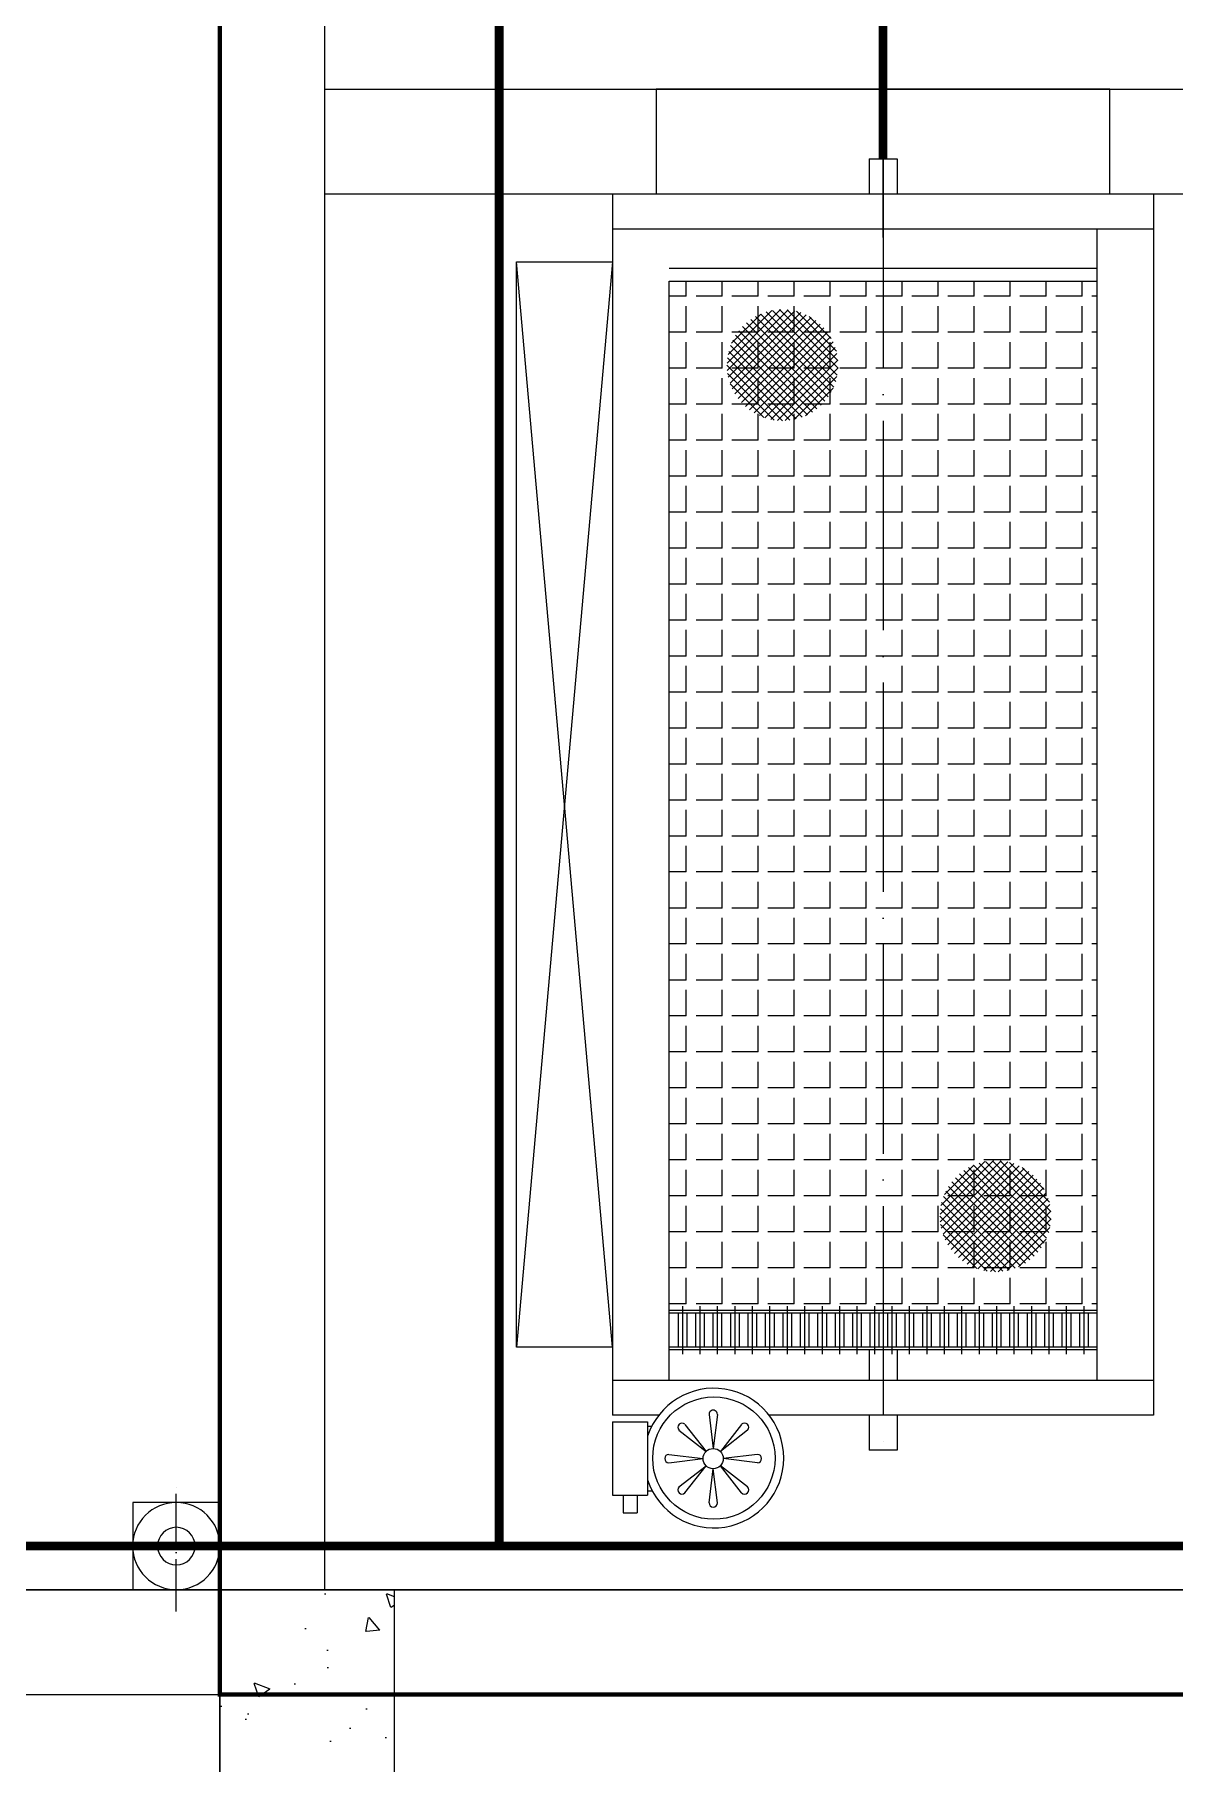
# Model space of a CAD drawing. Header units: inches. Extents: x -26985 to 86262, y -10753 to 149570.
# Drawn here: x -8481 to -7175, y 113908 to 115889 of the extents above; entities that cross this region are included whole.
import ezdxf

# ---------------------------------------------------------------- set-up
doc = ezdxf.new("R2010")
doc.units = ezdxf.units.IN
doc.header["$MEASUREMENT"] = 0
doc.linetypes.add('ACAD_ISO02W100', pattern=[15, 12, -3])
doc.linetypes.add('ACAD_ISO04W100', pattern=[30, 24, -3, 0, -3])
for name, color, linetype in [('JY', 7, 'Continuous'), ('JYKC', 4, 'Continuous'), ('JYKC-YM', 4, 'Continuous')]:
    doc.layers.add(name, color=color, linetype=linetype)

# ---------------------------------------------------------------- blocks, each defined once
blk = doc.blocks.new('JYS-2-200P')
at = {"layer": 'JYKC', "linetype": 'Continuous', "lineweight": 20}
h = blk.add_hatch(dxfattribs=at)
h.set_pattern_fill('ANSI37', color=136, scale=50, style=0)
h.set_pattern_definition([(45, (-2287.8734, -7297.593), (-4.4194174, 4.4194174), []), (135, (-2287.8734, -7297.593), (-4.4194174, -4.4194174), [])])
edge = h.paths.add_edge_path()
edge.add_arc((-236.3, 115.2), 63.7, 0, 360)
h = blk.add_hatch(dxfattribs=at)
h.set_pattern_fill('ANSI37', color=136, scale=50, style=0)
h.set_pattern_definition([(45, (-3263.4087, -7541.695), (-4.4194174, 4.4194174), []), (135, (-3263.4087, -7541.695), (-4.4194174, -4.4194174), [])])
edge = h.paths.add_edge_path()
edge.add_arc((-1211.8, -128.9), 63.7, 0, 360)
at = {"layer": 'JYKC', "color": 132, "linetype": 'Continuous', "lineweight": 20}
for p, q in [((-1362, 420), (-118, 420)), ((-1362, 310), (-1362, 420)), ((-118, 420), (-118, 310)), ((-40, 310), (-1440, 310)), ((-1440, 257.2), (-1440, 310)), ((-40, 310), (-40, -310)), ((-1440, -310), (-1440, 130.6)), ((-1480, -16), (-1480, 16)), ((-1440, 16), (-1480, 16)), ((0, 16), (-40, 16)), ((0, 16), (0, -16)), ((-1440, -16), (-1480, -16)), ((0, -16), (-40, -16)), ((-40, -310), (-1440, -310))]:
    blk.add_line(p, q, dxfattribs=at)
at = {"layer": 'JYKC', "color": 136, "linetype": 'Continuous', "lineweight": 20}
for p, q in [((-118, 310), (-1362, 420)), ((-1362, 310), (-118, 420)), ((-1551.7, 298), (-1551.7, 282)), ((-1531.7, 298), (-1551.7, 298)), ((-1531.7, 310), (-1531.7, 270)), ((-1447.7, 310), (-1531.7, 310)), ((-1447.7, 310), (-1447.7, 270)), ((-1400, -310), (-1400, 310)), ((-80, 310), (-80, -310)), ((-1531.7, 282), (-1551.7, 282)), ((-1447.7, 270), (-1531.7, 270)), ((-1526.7, 270), (-1526.7, 264.6)), ((-1452.7, 270), (-1452.7, 265.3)), ((-1494.5, 245.4), (-1489.7, 206.3)), ((-1484.9, 245.4), (-1489.7, 206.3)), ((-1400, 245), (-140, 245)), ((-1365, -245), (-1365, 245)), ((-1362, -245), (-1362, 245)), ((-1323, -245), (-1323, 245)), ((-1320, -245), (-1320, 245)), ((-1312.3, 225.7), (-1312.3, 245)), ((-1271.1, 225.7), (-1271.1, 245)), ((-1229.8, 225.7), (-1229.8, 245)), ((-1188.6, 225.7), (-1188.6, 245)), ((-1147.3, 225.7), (-1147.3, 245)), ((-1106.1, 225.7), (-1106.1, 245)), ((-1064.8, 225.7), (-1064.8, 245)), ((-1023.6, 225.7), (-1023.6, 245)), ((-982.3, 225.7), (-982.3, 245)), ((-941.1, 225.7), (-941.1, 245)), ((-899.8, 225.7), (-899.8, 245)), ((-858.6, 225.7), (-858.6, 245)), ((-817.3, 225.7), (-817.3, 245)), ((-776.1, 225.7), (-776.1, 245)), ((-734.8, 225.7), (-734.8, 245)), ((-693.6, 225.7), (-693.6, 245)), ((-652.3, 225.7), (-652.3, 245)), ((-611.1, 225.7), (-611.1, 245)), ((-569.8, 225.7), (-569.8, 245)), ((-528.6, 225.7), (-528.6, 245)), ((-487.3, 225.7), (-487.3, 245)), ((-446.1, 225.7), (-446.1, 245)), ((-404.8, 225.7), (-404.8, 245)), ((-363.6, 225.7), (-363.6, 245)), ((-322.3, 225.7), (-322.3, 245)), ((-281.1, 225.7), (-281.1, 245)), ((-239.8, 225.7), (-239.8, 245)), ((-198.6, 225.7), (-198.6, 245)), ((-157.3, 225.7), (-157.3, 245)), ((-140, 245), (-140, -245)), ((-125, 245), (-125, -245)), ((-1528.9, 227.1), (-1497.9, 202.9)), ((-1522.2, 233.9), (-1497.9, 202.9)), ((-1457.2, 233.9), (-1481.5, 202.9)), ((-1450.5, 227.1), (-1481.5, 202.9)), ((-1315, 230), (-1370, 230)), ((-1323, 235), (-1362, 235)), ((-1323, 225), (-1362, 225)), ((-1312.3, 225.7), (-1282.3, 225.7)), ((-1271.1, 225.7), (-1241.1, 225.7)), ((-1229.8, 225.7), (-1199.8, 225.7)), ((-1188.6, 225.7), (-1158.6, 225.7)), ((-1147.3, 225.7), (-1117.3, 225.7)), ((-1106.1, 225.7), (-1076.1, 225.7)), ((-1064.8, 225.7), (-1034.8, 225.7)), ((-1023.6, 225.7), (-993.6, 225.7)), ((-982.3, 225.7), (-952.3, 225.7)), ((-941.1, 225.7), (-911.1, 225.7)), ((-899.8, 225.7), (-869.8, 225.7)), ((-858.6, 225.7), (-828.6, 225.7)), ((-817.3, 225.7), (-787.3, 225.7)), ((-776.1, 225.7), (-746.1, 225.7)), ((-734.8, 225.7), (-704.8, 225.7)), ((-693.6, 225.7), (-663.6, 225.7)), ((-652.3, 225.7), (-622.3, 225.7)), ((-611.1, 225.7), (-581.1, 225.7)), ((-569.8, 225.7), (-539.8, 225.7)), ((-528.6, 225.7), (-498.6, 225.7)), ((-487.3, 225.7), (-457.3, 225.7)), ((-446.1, 225.7), (-416.1, 225.7)), ((-404.8, 225.7), (-374.8, 225.7)), ((-363.6, 225.7), (-333.6, 225.7)), ((-322.3, 225.7), (-292.3, 225.7)), ((-281.1, 225.7), (-251.1, 225.7)), ((-239.8, 225.7), (-209.8, 225.7)), ((-198.6, 225.7), (-168.6, 225.7)), ((-157.3, 225.7), (-140, 225.7)), ((-1540.4, 199.5), (-1501.3, 194.7)), ((-1439, 199.5), (-1478.1, 194.7)), ((-1315, 210), (-1370, 210)), ((-1323, 215), (-1362, 215)), ((-1323, 205), (-1362, 205)), ((-1312.3, 184.4), (-1312.3, 214.4)), ((-1271.1, 184.4), (-1271.1, 214.4)), ((-1229.8, 184.4), (-1229.8, 214.4)), ((-1188.6, 184.4), (-1188.6, 214.4)), ((-1147.3, 184.4), (-1147.3, 214.4)), ((-1106.1, 184.4), (-1106.1, 214.4)), ((-1064.8, 184.4), (-1064.8, 214.4)), ((-1023.6, 184.4), (-1023.6, 214.4)), ((-982.3, 184.4), (-982.3, 214.4)), ((-941.1, 184.4), (-941.1, 214.4)), ((-899.8, 184.4), (-899.8, 214.4)), ((-858.6, 184.4), (-858.6, 214.4)), ((-817.3, 184.4), (-817.3, 214.4)), ((-776.1, 184.4), (-776.1, 214.4)), ((-734.8, 184.4), (-734.8, 214.4)), ((-693.6, 184.4), (-693.6, 214.4)), ((-652.3, 184.4), (-652.3, 214.4)), ((-611.1, 184.4), (-611.1, 214.4)), ((-569.8, 184.4), (-569.8, 214.4)), ((-528.6, 184.4), (-528.6, 214.4)), ((-487.3, 184.4), (-487.3, 214.4)), ((-446.1, 184.4), (-446.1, 214.4)), ((-404.8, 184.4), (-404.8, 214.4)), ((-363.6, 184.4), (-363.6, 214.4)), ((-322.3, 184.4), (-322.3, 214.4)), ((-281.1, 184.4), (-281.1, 214.4)), ((-239.8, 184.4), (-239.8, 214.4)), ((-198.6, 184.4), (-198.6, 214.4)), ((-157.3, 184.4), (-157.3, 214.4)), ((-1540.4, 189.9), (-1501.3, 194.7)), ((-1528.9, 162.2), (-1497.9, 186.5)), ((-1522.2, 155.4), (-1497.9, 186.5)), ((-1494.5, 144), (-1489.7, 183.1)), ((-1484.9, 144), (-1489.7, 183.1)), ((-1457.2, 155.4), (-1481.5, 186.5)), ((-1450.5, 162.2), (-1481.5, 186.5)), ((-1439, 189.9), (-1478.1, 194.7)), ((-1315, 190), (-1370, 190)), ((-1323, 195), (-1362, 195)), ((-1323, 185), (-1362, 185)), ((-1312.3, 184.4), (-1282.3, 184.4)), ((-1271.1, 184.4), (-1241.1, 184.4)), ((-1229.8, 184.4), (-1199.8, 184.4)), ((-1188.6, 184.4), (-1158.6, 184.4)), ((-1147.3, 184.4), (-1117.3, 184.4)), ((-1106.1, 184.4), (-1076.1, 184.4)), ((-1064.8, 184.4), (-1034.8, 184.4)), ((-1023.6, 184.4), (-993.6, 184.4)), ((-982.3, 184.4), (-952.3, 184.4)), ((-941.1, 184.4), (-911.1, 184.4)), ((-899.8, 184.4), (-869.8, 184.4)), ((-858.6, 184.4), (-828.6, 184.4)), ((-817.3, 184.4), (-787.3, 184.4)), ((-776.1, 184.4), (-746.1, 184.4)), ((-734.8, 184.4), (-704.8, 184.4)), ((-693.6, 184.4), (-663.6, 184.4)), ((-652.3, 184.4), (-622.3, 184.4)), ((-611.1, 184.4), (-581.1, 184.4)), ((-569.8, 184.4), (-539.8, 184.4)), ((-528.6, 184.4), (-498.6, 184.4)), ((-487.3, 184.4), (-457.3, 184.4)), ((-446.1, 184.4), (-416.1, 184.4)), ((-404.8, 184.4), (-374.8, 184.4)), ((-363.6, 184.4), (-333.6, 184.4)), ((-322.3, 184.4), (-292.3, 184.4)), ((-281.1, 184.4), (-251.1, 184.4)), ((-239.8, 184.4), (-209.8, 184.4)), ((-198.6, 184.4), (-168.6, 184.4)), ((-157.3, 184.4), (-140, 184.4)), ((-1315, 170), (-1370, 170)), ((-1323, 175), (-1362, 175)), ((-1323, 165), (-1362, 165)), ((-1312.3, 143.2), (-1312.3, 173.2)), ((-1271.1, 143.2), (-1271.1, 173.2)), ((-1229.8, 143.2), (-1229.8, 173.2)), ((-1188.6, 143.2), (-1188.6, 173.2)), ((-1147.3, 143.2), (-1147.3, 173.2)), ((-1106.1, 143.2), (-1106.1, 173.2)), ((-1064.8, 143.2), (-1064.8, 173.2)), ((-1023.6, 143.2), (-1023.6, 173.2)), ((-982.3, 143.2), (-982.3, 173.2)), ((-941.1, 143.2), (-941.1, 173.2)), ((-899.8, 143.2), (-899.8, 173.2)), ((-858.6, 143.2), (-858.6, 173.2)), ((-817.3, 143.2), (-817.3, 173.2)), ((-776.1, 143.2), (-776.1, 173.2)), ((-734.8, 143.2), (-734.8, 173.2)), ((-693.6, 143.2), (-693.6, 173.2)), ((-652.3, 143.2), (-652.3, 173.2)), ((-611.1, 143.2), (-611.1, 173.2)), ((-569.8, 143.2), (-569.8, 173.2)), ((-528.6, 143.2), (-528.6, 173.2)), ((-487.3, 143.2), (-487.3, 173.2)), ((-446.1, 143.2), (-446.1, 173.2)), ((-404.8, 143.2), (-404.8, 173.2)), ((-363.6, 143.2), (-363.6, 173.2)), ((-322.3, 143.2), (-322.3, 173.2)), ((-281.1, 143.2), (-281.1, 173.2)), ((-239.8, 143.2), (-239.8, 173.2)), ((-198.6, 143.2), (-198.6, 173.2)), ((-157.3, 143.2), (-157.3, 173.2)), ((-1315, 150), (-1370, 150)), ((-1323, 155), (-1362, 155)), ((-1323, 145), (-1362, 145)), ((-1312.3, 143.2), (-1282.3, 143.2)), ((-1271.1, 143.2), (-1241.1, 143.2)), ((-1229.8, 143.2), (-1199.8, 143.2)), ((-1188.6, 143.2), (-1158.6, 143.2)), ((-1147.3, 143.2), (-1117.3, 143.2)), ((-1106.1, 143.2), (-1076.1, 143.2)), ((-1064.8, 143.2), (-1034.8, 143.2)), ((-1023.6, 143.2), (-993.6, 143.2)), ((-982.3, 143.2), (-952.3, 143.2)), ((-941.1, 143.2), (-911.1, 143.2)), ((-899.8, 143.2), (-869.8, 143.2)), ((-858.6, 143.2), (-828.6, 143.2)), ((-817.3, 143.2), (-787.3, 143.2)), ((-776.1, 143.2), (-746.1, 143.2)), ((-734.8, 143.2), (-704.8, 143.2)), ((-693.6, 143.2), (-663.6, 143.2)), ((-652.3, 143.2), (-622.3, 143.2)), ((-611.1, 143.2), (-581.1, 143.2)), ((-569.8, 143.2), (-539.8, 143.2)), ((-528.6, 143.2), (-498.6, 143.2)), ((-487.3, 143.2), (-457.3, 143.2)), ((-446.1, 143.2), (-416.1, 143.2)), ((-404.8, 143.2), (-374.8, 143.2)), ((-363.6, 143.2), (-333.6, 143.2)), ((-322.3, 143.2), (-292.3, 143.2)), ((-281.1, 143.2), (-251.1, 143.2)), ((-239.8, 143.2), (-209.8, 143.2)), ((-198.6, 143.2), (-168.6, 143.2)), ((-157.3, 143.2), (-140, 143.2)), ((-1315, 130), (-1370, 130)), ((-1323, 135), (-1362, 135)), ((-1323, 125), (-1362, 125)), ((-1312.3, 101.9), (-1312.3, 131.9)), ((-1271.1, 101.9), (-1271.1, 131.9)), ((-1229.8, 101.9), (-1229.8, 131.9)), ((-1188.6, 101.9), (-1188.6, 131.9)), ((-1147.3, 101.9), (-1147.3, 131.9)), ((-1106.1, 101.9), (-1106.1, 131.9)), ((-1064.8, 101.9), (-1064.8, 131.9)), ((-1023.6, 101.9), (-1023.6, 131.9)), ((-982.3, 101.9), (-982.3, 131.9)), ((-941.1, 101.9), (-941.1, 131.9)), ((-899.8, 101.9), (-899.8, 131.9)), ((-858.6, 101.9), (-858.6, 131.9)), ((-817.3, 101.9), (-817.3, 131.9)), ((-776.1, 101.9), (-776.1, 131.9)), ((-734.8, 101.9), (-734.8, 131.9)), ((-693.6, 101.9), (-693.6, 131.9)), ((-652.3, 101.9), (-652.3, 131.9)), ((-611.1, 101.9), (-611.1, 131.9)), ((-569.8, 101.9), (-569.8, 131.9)), ((-528.6, 101.9), (-528.6, 131.9)), ((-487.3, 101.9), (-487.3, 131.9)), ((-446.1, 101.9), (-446.1, 131.9)), ((-404.8, 101.9), (-404.8, 131.9)), ((-363.6, 101.9), (-363.6, 131.9)), ((-322.3, 101.9), (-322.3, 131.9)), ((-281.1, 101.9), (-281.1, 131.9)), ((-239.8, 101.9), (-239.8, 131.9)), ((-198.6, 101.9), (-198.6, 131.9)), ((-157.3, 101.9), (-157.3, 131.9)), ((-1315, 110), (-1370, 110)), ((-1323, 115), (-1362, 115)), ((-1323, 105), (-1362, 105)), ((-1312.3, 101.9), (-1282.3, 101.9)), ((-1271.1, 101.9), (-1241.1, 101.9)), ((-1229.8, 101.9), (-1199.8, 101.9)), ((-1188.6, 101.9), (-1158.6, 101.9)), ((-1147.3, 101.9), (-1117.3, 101.9)), ((-1106.1, 101.9), (-1076.1, 101.9)), ((-1064.8, 101.9), (-1034.8, 101.9)), ((-1023.6, 101.9), (-993.6, 101.9)), ((-982.3, 101.9), (-952.3, 101.9)), ((-941.1, 101.9), (-911.1, 101.9)), ((-899.8, 101.9), (-869.8, 101.9)), ((-858.6, 101.9), (-828.6, 101.9)), ((-817.3, 101.9), (-787.3, 101.9)), ((-776.1, 101.9), (-746.1, 101.9)), ((-734.8, 101.9), (-704.8, 101.9)), ((-693.6, 101.9), (-663.6, 101.9)), ((-652.3, 101.9), (-622.3, 101.9)), ((-611.1, 101.9), (-581.1, 101.9)), ((-569.8, 101.9), (-539.8, 101.9)), ((-528.6, 101.9), (-498.6, 101.9)), ((-487.3, 101.9), (-457.3, 101.9)), ((-446.1, 101.9), (-416.1, 101.9)), ((-404.8, 101.9), (-374.8, 101.9)), ((-363.6, 101.9), (-333.6, 101.9)), ((-322.3, 101.9), (-292.3, 101.9)), ((-281.1, 101.9), (-251.1, 101.9)), ((-239.8, 101.9), (-209.8, 101.9)), ((-198.6, 101.9), (-168.6, 101.9)), ((-157.3, 101.9), (-140, 101.9)), ((-1315, 90), (-1370, 90)), ((-1323, 95), (-1362, 95)), ((-1323, 85), (-1362, 85)), ((-1312.3, 60.7), (-1312.3, 90.7)), ((-1271.1, 60.7), (-1271.1, 90.7)), ((-1229.8, 60.7), (-1229.8, 90.7)), ((-1188.6, 60.7), (-1188.6, 90.7)), ((-1147.3, 60.7), (-1147.3, 90.7)), ((-1106.1, 60.7), (-1106.1, 90.7)), ((-1064.8, 60.7), (-1064.8, 90.7)), ((-1023.6, 60.7), (-1023.6, 90.7)), ((-982.3, 60.7), (-982.3, 90.7)), ((-941.1, 60.7), (-941.1, 90.7)), ((-899.8, 60.7), (-899.8, 90.7)), ((-858.6, 60.7), (-858.6, 90.7)), ((-817.3, 60.7), (-817.3, 90.7)), ((-776.1, 60.7), (-776.1, 90.7)), ((-734.8, 60.7), (-734.8, 90.7)), ((-693.6, 60.7), (-693.6, 90.7)), ((-652.3, 60.7), (-652.3, 90.7)), ((-611.1, 60.7), (-611.1, 90.7)), ((-569.8, 60.7), (-569.8, 90.7)), ((-528.6, 60.7), (-528.6, 90.7)), ((-487.3, 60.7), (-487.3, 90.7)), ((-446.1, 60.7), (-446.1, 90.7)), ((-404.8, 60.7), (-404.8, 90.7)), ((-363.6, 60.7), (-363.6, 90.7)), ((-322.3, 60.7), (-322.3, 90.7)), ((-281.1, 60.7), (-281.1, 90.7)), ((-239.8, 60.7), (-239.8, 90.7)), ((-198.6, 60.7), (-198.6, 90.7)), ((-157.3, 60.7), (-157.3, 90.7)), ((-1315, 70), (-1370, 70)), ((-1323, 75), (-1362, 75)), ((-1323, 65), (-1362, 65)), ((-1312.3, 60.7), (-1282.3, 60.7)), ((-1271.1, 60.7), (-1241.1, 60.7)), ((-1229.8, 60.7), (-1199.8, 60.7)), ((-1188.6, 60.7), (-1158.6, 60.7)), ((-1147.3, 60.7), (-1117.3, 60.7)), ((-1106.1, 60.7), (-1076.1, 60.7)), ((-1064.8, 60.7), (-1034.8, 60.7)), ((-1023.6, 60.7), (-993.6, 60.7)), ((-982.3, 60.7), (-952.3, 60.7)), ((-941.1, 60.7), (-911.1, 60.7)), ((-899.8, 60.7), (-869.8, 60.7)), ((-858.6, 60.7), (-828.6, 60.7)), ((-817.3, 60.7), (-787.3, 60.7)), ((-776.1, 60.7), (-746.1, 60.7)), ((-734.8, 60.7), (-704.8, 60.7)), ((-693.6, 60.7), (-663.6, 60.7)), ((-652.3, 60.7), (-622.3, 60.7)), ((-611.1, 60.7), (-581.1, 60.7)), ((-569.8, 60.7), (-539.8, 60.7)), ((-528.6, 60.7), (-498.6, 60.7)), ((-487.3, 60.7), (-457.3, 60.7)), ((-446.1, 60.7), (-416.1, 60.7)), ((-404.8, 60.7), (-374.8, 60.7)), ((-363.6, 60.7), (-333.6, 60.7)), ((-322.3, 60.7), (-292.3, 60.7)), ((-281.1, 60.7), (-251.1, 60.7)), ((-239.8, 60.7), (-209.8, 60.7)), ((-198.6, 60.7), (-168.6, 60.7)), ((-157.3, 60.7), (-140, 60.7)), ((-1315, 50), (-1370, 50)), ((-1323, 55), (-1362, 55)), ((-1323, 45), (-1362, 45)), ((-1312.3, 19.4), (-1312.3, 49.4)), ((-1271.1, 19.4), (-1271.1, 49.4)), ((-1229.8, 19.4), (-1229.8, 49.4)), ((-1188.6, 19.4), (-1188.6, 49.4)), ((-1147.3, 19.4), (-1147.3, 49.4)), ((-1106.1, 19.4), (-1106.1, 49.4)), ((-1064.8, 19.4), (-1064.8, 49.4)), ((-1023.6, 19.4), (-1023.6, 49.4)), ((-982.3, 19.4), (-982.3, 49.4)), ((-941.1, 19.4), (-941.1, 49.4)), ((-899.8, 19.4), (-899.8, 49.4)), ((-858.6, 19.4), (-858.6, 49.4)), ((-817.3, 19.4), (-817.3, 49.4)), ((-776.1, 19.4), (-776.1, 49.4)), ((-734.8, 19.4), (-734.8, 49.4)), ((-693.6, 19.4), (-693.6, 49.4)), ((-652.3, 19.4), (-652.3, 49.4)), ((-611.1, 19.4), (-611.1, 49.4)), ((-569.8, 19.4), (-569.8, 49.4)), ((-528.6, 19.4), (-528.6, 49.4)), ((-487.3, 19.4), (-487.3, 49.4)), ((-446.1, 19.4), (-446.1, 49.4)), ((-404.8, 19.4), (-404.8, 49.4)), ((-363.6, 19.4), (-363.6, 49.4)), ((-322.3, 19.4), (-322.3, 49.4)), ((-281.1, 19.4), (-281.1, 49.4)), ((-239.8, 19.4), (-239.8, 49.4)), ((-198.6, 19.4), (-198.6, 49.4)), ((-157.3, 19.4), (-157.3, 49.4)), ((-1315, 30), (-1370, 30)), ((-1323, 35), (-1362, 35)), ((-1323, 25), (-1362, 25)), ((-1365, 16), (-1400, 16)), ((-1315, 10), (-1370, 10)), ((-1323, 15), (-1362, 15)), ((-1323, 5), (-1362, 5)), ((-1312.3, 19.4), (-1282.3, 19.4)), ((-1312.3, 0), (-1312.3, 8.2)), ((-1312.3, -21.8), (-1312.3, 0)), ((-1271.1, 19.4), (-1241.1, 19.4)), ((-1271.1, 0), (-1271.1, 8.2)), ((-1271.1, -21.8), (-1271.1, 0)), ((-1229.8, 19.4), (-1199.8, 19.4)), ((-1229.8, 0), (-1229.8, 8.2)), ((-1229.8, -21.8), (-1229.8, 0)), ((-1188.6, 19.4), (-1158.6, 19.4)), ((-1188.6, 0), (-1188.6, 8.2)), ((-1188.6, -21.8), (-1188.6, 0)), ((-1147.3, 19.4), (-1117.3, 19.4)), ((-1147.3, 0), (-1147.3, 8.2)), ((-1147.3, -21.8), (-1147.3, 0)), ((-1106.1, 19.4), (-1076.1, 19.4)), ((-1106.1, 0), (-1106.1, 8.2)), ((-1106.1, -21.8), (-1106.1, 0)), ((-1064.8, 19.4), (-1034.8, 19.4)), ((-1064.8, 0), (-1064.8, 8.2)), ((-1064.8, -21.8), (-1064.8, 0)), ((-1023.6, 19.4), (-993.6, 19.4)), ((-1023.6, 0), (-1023.6, 8.2)), ((-1023.6, -21.8), (-1023.6, 0)), ((-982.3, 19.4), (-952.3, 19.4)), ((-982.3, 0), (-982.3, 8.2)), ((-982.3, -21.8), (-982.3, 0)), ((-941.1, 19.4), (-911.1, 19.4)), ((-941.1, 0), (-941.1, 8.2)), ((-941.1, -21.8), (-941.1, 0)), ((-899.8, 19.4), (-869.8, 19.4)), ((-899.8, 0), (-899.8, 8.2)), ((-899.8, -21.8), (-899.8, 0)), ((-858.6, 19.4), (-828.6, 19.4)), ((-858.6, 0), (-858.6, 8.2)), ((-858.6, -21.8), (-858.6, 0)), ((-817.3, 19.4), (-787.3, 19.4)), ((-817.3, 0), (-817.3, 8.2)), ((-817.3, -21.8), (-817.3, 0)), ((-776.1, 19.4), (-746.1, 19.4)), ((-776.1, 0), (-776.1, 8.2)), ((-776.1, -21.8), (-776.1, 0)), ((-734.8, 19.4), (-704.8, 19.4)), ((-734.8, 0), (-734.8, 8.2)), ((-734.8, -21.8), (-734.8, 0)), ((-693.6, 19.4), (-663.6, 19.4)), ((-693.6, 0), (-693.6, 8.2)), ((-693.6, -21.8), (-693.6, 0)), ((-652.3, 19.4), (-622.3, 19.4)), ((-652.3, 0), (-652.3, 8.2)), ((-652.3, -21.8), (-652.3, 0)), ((-611.1, 19.4), (-581.1, 19.4)), ((-611.1, 0), (-611.1, 8.2)), ((-611.1, -21.8), (-611.1, 0)), ((-569.8, 19.4), (-539.8, 19.4)), ((-569.8, 0), (-569.8, 8.2)), ((-569.8, -21.8), (-569.8, 0)), ((-528.6, 19.4), (-498.6, 19.4)), ((-528.6, 0), (-528.6, 8.2)), ((-528.6, -21.8), (-528.6, 0)), ((-487.3, 19.4), (-457.3, 19.4)), ((-487.3, 0), (-487.3, 8.2)), ((-487.3, -21.8), (-487.3, 0)), ((-446.1, 19.4), (-416.1, 19.4)), ((-446.1, 0), (-446.1, 8.2)), ((-446.1, -21.8), (-446.1, 0)), ((-404.8, 19.4), (-374.8, 19.4)), ((-404.8, 0), (-404.8, 8.2)), ((-404.8, -21.8), (-404.8, 0)), ((-363.6, 19.4), (-333.6, 19.4)), ((-363.6, 0), (-363.6, 8.2)), ((-363.6, -21.8), (-363.6, 0)), ((-322.3, 19.4), (-292.3, 19.4)), ((-322.3, 0), (-322.3, 8.2)), ((-322.3, -21.8), (-322.3, 0)), ((-281.1, 19.4), (-251.1, 19.4)), ((-281.1, 0), (-281.1, 8.2)), ((-281.1, -21.8), (-281.1, 0)), ((-239.8, 19.4), (-209.8, 19.4)), ((-239.8, 0), (-239.8, 8.2)), ((-239.8, -21.8), (-239.8, 0)), ((-198.6, 19.4), (-168.6, 19.4)), ((-198.6, 0), (-198.6, 8.2)), ((-198.6, -21.8), (-198.6, 0)), ((-157.3, 19.4), (-140, 19.4)), ((-157.3, 0), (-157.3, 8.2)), ((-157.3, -21.8), (-157.3, 0)), ((-1365, -16), (-1400, -16)), ((-1315, -10), (-1370, -10)), ((-1323, -5), (-1362, -5)), ((-1323, -15), (-1362, -15)), ((-1315, -30), (-1370, -30)), ((-1323, -25), (-1362, -25)), ((-1323, -35), (-1362, -35)), ((-1312.3, -21.8), (-1282.3, -21.8)), ((-1312.3, -63.1), (-1312.3, -33.1)), ((-1271.1, -21.8), (-1241.1, -21.8)), ((-1271.1, -63.1), (-1271.1, -33.1)), ((-1229.8, -21.8), (-1199.8, -21.8)), ((-1229.8, -63.1), (-1229.8, -33.1)), ((-1188.6, -21.8), (-1158.6, -21.8)), ((-1188.6, -63.1), (-1188.6, -33.1)), ((-1147.3, -21.8), (-1117.3, -21.8)), ((-1147.3, -63.1), (-1147.3, -33.1)), ((-1106.1, -21.8), (-1076.1, -21.8)), ((-1106.1, -63.1), (-1106.1, -33.1)), ((-1064.8, -21.8), (-1034.8, -21.8)), ((-1064.8, -63.1), (-1064.8, -33.1)), ((-1023.6, -21.8), (-993.6, -21.8)), ((-1023.6, -63.1), (-1023.6, -33.1)), ((-982.3, -21.8), (-952.3, -21.8)), ((-982.3, -63.1), (-982.3, -33.1)), ((-941.1, -21.8), (-911.1, -21.8)), ((-941.1, -63.1), (-941.1, -33.1)), ((-899.8, -21.8), (-869.8, -21.8)), ((-899.8, -63.1), (-899.8, -33.1)), ((-858.6, -21.8), (-828.6, -21.8)), ((-858.6, -63.1), (-858.6, -33.1)), ((-817.3, -21.8), (-787.3, -21.8)), ((-817.3, -63.1), (-817.3, -33.1)), ((-776.1, -21.8), (-746.1, -21.8)), ((-776.1, -63.1), (-776.1, -33.1)), ((-734.8, -21.8), (-704.8, -21.8)), ((-734.8, -63.1), (-734.8, -33.1)), ((-693.6, -21.8), (-663.6, -21.8)), ((-693.6, -63.1), (-693.6, -33.1)), ((-652.3, -21.8), (-622.3, -21.8)), ((-652.3, -63.1), (-652.3, -33.1)), ((-611.1, -21.8), (-581.1, -21.8)), ((-611.1, -63.1), (-611.1, -33.1)), ((-569.8, -21.8), (-539.8, -21.8)), ((-569.8, -63.1), (-569.8, -33.1)), ((-528.6, -21.8), (-498.6, -21.8)), ((-528.6, -63.1), (-528.6, -33.1)), ((-487.3, -21.8), (-457.3, -21.8)), ((-487.3, -63.1), (-487.3, -33.1)), ((-446.1, -21.8), (-416.1, -21.8)), ((-446.1, -63.1), (-446.1, -33.1)), ((-404.8, -21.8), (-374.8, -21.8)), ((-404.8, -63.1), (-404.8, -33.1)), ((-363.6, -21.8), (-333.6, -21.8)), ((-363.6, -63.1), (-363.6, -33.1)), ((-322.3, -21.8), (-292.3, -21.8)), ((-322.3, -63.1), (-322.3, -33.1)), ((-281.1, -21.8), (-251.1, -21.8)), ((-281.1, -63.1), (-281.1, -33.1)), ((-239.8, -21.8), (-209.8, -21.8)), ((-239.8, -63.1), (-239.8, -33.1)), ((-198.6, -21.8), (-168.6, -21.8)), ((-198.6, -63.1), (-198.6, -33.1)), ((-157.3, -21.8), (-140, -21.8)), ((-157.3, -63.1), (-157.3, -33.1)), ((-1315, -50), (-1370, -50)), ((-1323, -45), (-1362, -45)), ((-1323, -55), (-1362, -55)), ((-1315, -70), (-1370, -70)), ((-1323, -65), (-1362, -65)), ((-1323, -75), (-1362, -75)), ((-1312.3, -63.1), (-1282.3, -63.1)), ((-1312.3, -104.3), (-1312.3, -74.3)), ((-1271.1, -63.1), (-1241.1, -63.1)), ((-1271.1, -104.3), (-1271.1, -74.3)), ((-1229.8, -63.1), (-1199.8, -63.1)), ((-1229.8, -104.3), (-1229.8, -74.3)), ((-1188.6, -63.1), (-1158.6, -63.1)), ((-1188.6, -104.3), (-1188.6, -74.3)), ((-1147.3, -63.1), (-1117.3, -63.1)), ((-1147.3, -104.3), (-1147.3, -74.3)), ((-1106.1, -63.1), (-1076.1, -63.1)), ((-1106.1, -104.3), (-1106.1, -74.3)), ((-1064.8, -63.1), (-1034.8, -63.1)), ((-1064.8, -104.3), (-1064.8, -74.3)), ((-1023.6, -63.1), (-993.6, -63.1)), ((-1023.6, -104.3), (-1023.6, -74.3)), ((-982.3, -63.1), (-952.3, -63.1)), ((-982.3, -104.3), (-982.3, -74.3)), ((-941.1, -63.1), (-911.1, -63.1)), ((-941.1, -104.3), (-941.1, -74.3)), ((-899.8, -63.1), (-869.8, -63.1)), ((-899.8, -104.3), (-899.8, -74.3)), ((-858.6, -63.1), (-828.6, -63.1)), ((-858.6, -104.3), (-858.6, -74.3)), ((-817.3, -63.1), (-787.3, -63.1)), ((-817.3, -104.3), (-817.3, -74.3)), ((-776.1, -63.1), (-746.1, -63.1)), ((-776.1, -104.3), (-776.1, -74.3)), ((-734.8, -63.1), (-704.8, -63.1)), ((-734.8, -104.3), (-734.8, -74.3)), ((-693.6, -63.1), (-663.6, -63.1)), ((-693.6, -104.3), (-693.6, -74.3)), ((-652.3, -63.1), (-622.3, -63.1)), ((-652.3, -104.3), (-652.3, -74.3)), ((-611.1, -63.1), (-581.1, -63.1)), ((-611.1, -104.3), (-611.1, -74.3)), ((-569.8, -63.1), (-539.8, -63.1)), ((-569.8, -104.3), (-569.8, -74.3)), ((-528.6, -63.1), (-498.6, -63.1)), ((-528.6, -104.3), (-528.6, -74.3)), ((-487.3, -63.1), (-457.3, -63.1)), ((-487.3, -104.3), (-487.3, -74.3)), ((-446.1, -63.1), (-416.1, -63.1)), ((-446.1, -104.3), (-446.1, -74.3)), ((-404.8, -63.1), (-374.8, -63.1)), ((-404.8, -104.3), (-404.8, -74.3)), ((-363.6, -63.1), (-333.6, -63.1)), ((-363.6, -104.3), (-363.6, -74.3)), ((-322.3, -63.1), (-292.3, -63.1)), ((-322.3, -104.3), (-322.3, -74.3)), ((-281.1, -63.1), (-251.1, -63.1)), ((-281.1, -104.3), (-281.1, -74.3)), ((-239.8, -63.1), (-209.8, -63.1)), ((-239.8, -104.3), (-239.8, -74.3)), ((-198.6, -63.1), (-168.6, -63.1)), ((-198.6, -104.3), (-198.6, -74.3)), ((-157.3, -63.1), (-140, -63.1)), ((-157.3, -104.3), (-157.3, -74.3)), ((-1315, -90), (-1370, -90)), ((-1323, -85), (-1362, -85)), ((-1323, -95), (-1362, -95)), ((-1315, -110), (-1370, -110)), ((-1323, -105), (-1362, -105)), ((-1323, -115), (-1362, -115)), ((-1312.3, -104.3), (-1282.3, -104.3)), ((-1312.3, -145.6), (-1312.3, -115.6)), ((-1271.1, -104.3), (-1241.1, -104.3)), ((-1271.1, -145.6), (-1271.1, -115.6)), ((-1229.8, -104.3), (-1199.8, -104.3)), ((-1229.8, -145.6), (-1229.8, -115.6)), ((-1188.6, -104.3), (-1158.6, -104.3)), ((-1188.6, -145.6), (-1188.6, -115.6)), ((-1147.3, -104.3), (-1117.3, -104.3)), ((-1147.3, -145.6), (-1147.3, -115.6)), ((-1106.1, -104.3), (-1076.1, -104.3)), ((-1106.1, -145.6), (-1106.1, -115.6)), ((-1064.8, -104.3), (-1034.8, -104.3)), ((-1064.8, -145.6), (-1064.8, -115.6)), ((-1023.6, -104.3), (-993.6, -104.3)), ((-1023.6, -145.6), (-1023.6, -115.6)), ((-982.3, -104.3), (-952.3, -104.3)), ((-982.3, -145.6), (-982.3, -115.6)), ((-941.1, -104.3), (-911.1, -104.3)), ((-941.1, -145.6), (-941.1, -115.6)), ((-899.8, -104.3), (-869.8, -104.3)), ((-899.8, -145.6), (-899.8, -115.6)), ((-858.6, -104.3), (-828.6, -104.3)), ((-858.6, -145.6), (-858.6, -115.6)), ((-817.3, -104.3), (-787.3, -104.3)), ((-817.3, -145.6), (-817.3, -115.6)), ((-776.1, -104.3), (-746.1, -104.3)), ((-776.1, -145.6), (-776.1, -115.6)), ((-734.8, -104.3), (-704.8, -104.3)), ((-734.8, -145.6), (-734.8, -115.6)), ((-693.6, -104.3), (-663.6, -104.3)), ((-693.6, -145.6), (-693.6, -115.6)), ((-652.3, -104.3), (-622.3, -104.3)), ((-652.3, -145.6), (-652.3, -115.6)), ((-611.1, -104.3), (-581.1, -104.3)), ((-611.1, -145.6), (-611.1, -115.6)), ((-569.8, -104.3), (-539.8, -104.3)), ((-569.8, -145.6), (-569.8, -115.6)), ((-528.6, -104.3), (-498.6, -104.3)), ((-528.6, -145.6), (-528.6, -115.6)), ((-487.3, -104.3), (-457.3, -104.3)), ((-487.3, -145.6), (-487.3, -115.6)), ((-446.1, -104.3), (-416.1, -104.3)), ((-446.1, -145.6), (-446.1, -115.6)), ((-404.8, -104.3), (-374.8, -104.3)), ((-404.8, -145.6), (-404.8, -115.6)), ((-363.6, -104.3), (-333.6, -104.3)), ((-363.6, -145.6), (-363.6, -115.6)), ((-322.3, -104.3), (-292.3, -104.3)), ((-322.3, -145.6), (-322.3, -115.6)), ((-281.1, -104.3), (-251.1, -104.3)), ((-281.1, -145.6), (-281.1, -115.6)), ((-239.8, -104.3), (-209.8, -104.3)), ((-239.8, -145.6), (-239.8, -115.6)), ((-198.6, -104.3), (-168.6, -104.3)), ((-198.6, -145.6), (-198.6, -115.6)), ((-157.3, -104.3), (-140, -104.3)), ((-157.3, -145.6), (-157.3, -115.6)), ((-1315, -130), (-1370, -130)), ((-1323, -125), (-1362, -125)), ((-1323, -135), (-1362, -135)), ((-1315, -150), (-1370, -150)), ((-1323, -145), (-1362, -145)), ((-1323, -155), (-1362, -155)), ((-1312.3, -145.6), (-1282.3, -145.6)), ((-1312.3, -186.8), (-1312.3, -156.8)), ((-1271.1, -145.6), (-1241.1, -145.6)), ((-1271.1, -186.8), (-1271.1, -156.8)), ((-1229.8, -145.6), (-1199.8, -145.6)), ((-1229.8, -186.8), (-1229.8, -156.8)), ((-1188.6, -145.6), (-1158.6, -145.6)), ((-1188.6, -186.8), (-1188.6, -156.8)), ((-1147.3, -145.6), (-1117.3, -145.6)), ((-1147.3, -186.8), (-1147.3, -156.8)), ((-1106.1, -145.6), (-1076.1, -145.6)), ((-1106.1, -186.8), (-1106.1, -156.8)), ((-1064.8, -145.6), (-1034.8, -145.6)), ((-1064.8, -186.8), (-1064.8, -156.8)), ((-1023.6, -145.6), (-993.6, -145.6)), ((-1023.6, -186.8), (-1023.6, -156.8)), ((-982.3, -145.6), (-952.3, -145.6)), ((-982.3, -186.8), (-982.3, -156.8)), ((-941.1, -145.6), (-911.1, -145.6)), ((-941.1, -186.8), (-941.1, -156.8)), ((-899.8, -145.6), (-869.8, -145.6)), ((-899.8, -186.8), (-899.8, -156.8)), ((-858.6, -145.6), (-828.6, -145.6)), ((-858.6, -186.8), (-858.6, -156.8)), ((-817.3, -145.6), (-787.3, -145.6)), ((-817.3, -186.8), (-817.3, -156.8)), ((-776.1, -145.6), (-746.1, -145.6)), ((-776.1, -186.8), (-776.1, -156.8)), ((-734.8, -145.6), (-704.8, -145.6)), ((-734.8, -186.8), (-734.8, -156.8)), ((-693.6, -145.6), (-663.6, -145.6)), ((-693.6, -186.8), (-693.6, -156.8)), ((-652.3, -145.6), (-622.3, -145.6)), ((-652.3, -186.8), (-652.3, -156.8)), ((-611.1, -145.6), (-581.1, -145.6)), ((-611.1, -186.8), (-611.1, -156.8)), ((-569.8, -145.6), (-539.8, -145.6)), ((-569.8, -186.8), (-569.8, -156.8)), ((-528.6, -145.6), (-498.6, -145.6)), ((-528.6, -186.8), (-528.6, -156.8)), ((-487.3, -145.6), (-457.3, -145.6)), ((-487.3, -186.8), (-487.3, -156.8)), ((-446.1, -145.6), (-416.1, -145.6)), ((-446.1, -186.8), (-446.1, -156.8)), ((-404.8, -145.6), (-374.8, -145.6)), ((-404.8, -186.8), (-404.8, -156.8)), ((-363.6, -145.6), (-333.6, -145.6)), ((-363.6, -186.8), (-363.6, -156.8)), ((-322.3, -145.6), (-292.3, -145.6)), ((-322.3, -186.8), (-322.3, -156.8)), ((-281.1, -145.6), (-251.1, -145.6)), ((-281.1, -186.8), (-281.1, -156.8)), ((-239.8, -145.6), (-209.8, -145.6)), ((-239.8, -186.8), (-239.8, -156.8)), ((-198.6, -145.6), (-168.6, -145.6)), ((-198.6, -186.8), (-198.6, -156.8)), ((-157.3, -145.6), (-140, -145.6)), ((-157.3, -186.8), (-157.3, -156.8)), ((-1315, -170), (-1370, -170)), ((-1323, -165), (-1362, -165)), ((-1323, -175), (-1362, -175)), ((-1315, -190), (-1370, -190)), ((-1323, -185), (-1362, -185)), ((-1323, -195), (-1362, -195)), ((-1312.3, -186.8), (-1282.3, -186.8)), ((-1312.3, -228.1), (-1312.3, -198.1)), ((-1271.1, -186.8), (-1241.1, -186.8)), ((-1271.1, -228.1), (-1271.1, -198.1)), ((-1229.8, -186.8), (-1199.8, -186.8)), ((-1229.8, -228.1), (-1229.8, -198.1)), ((-1188.6, -186.8), (-1158.6, -186.8)), ((-1188.6, -228.1), (-1188.6, -198.1)), ((-1147.3, -186.8), (-1117.3, -186.8)), ((-1147.3, -228.1), (-1147.3, -198.1)), ((-1106.1, -186.8), (-1076.1, -186.8)), ((-1106.1, -228.1), (-1106.1, -198.1)), ((-1064.8, -186.8), (-1034.8, -186.8)), ((-1064.8, -228.1), (-1064.8, -198.1)), ((-1023.6, -186.8), (-993.6, -186.8)), ((-1023.6, -228.1), (-1023.6, -198.1)), ((-982.3, -186.8), (-952.3, -186.8)), ((-982.3, -228.1), (-982.3, -198.1)), ((-941.1, -186.8), (-911.1, -186.8)), ((-941.1, -228.1), (-941.1, -198.1)), ((-899.8, -186.8), (-869.8, -186.8)), ((-899.8, -228.1), (-899.8, -198.1)), ((-858.6, -186.8), (-828.6, -186.8)), ((-858.6, -228.1), (-858.6, -198.1)), ((-817.3, -186.8), (-787.3, -186.8)), ((-817.3, -228.1), (-817.3, -198.1)), ((-776.1, -186.8), (-746.1, -186.8)), ((-776.1, -228.1), (-776.1, -198.1)), ((-734.8, -186.8), (-704.8, -186.8)), ((-734.8, -228.1), (-734.8, -198.1)), ((-693.6, -186.8), (-663.6, -186.8)), ((-693.6, -228.1), (-693.6, -198.1)), ((-652.3, -186.8), (-622.3, -186.8)), ((-652.3, -228.1), (-652.3, -198.1)), ((-611.1, -186.8), (-581.1, -186.8)), ((-611.1, -228.1), (-611.1, -198.1)), ((-569.8, -186.8), (-539.8, -186.8)), ((-569.8, -228.1), (-569.8, -198.1)), ((-528.6, -186.8), (-498.6, -186.8)), ((-528.6, -228.1), (-528.6, -198.1)), ((-487.3, -186.8), (-457.3, -186.8)), ((-487.3, -228.1), (-487.3, -198.1)), ((-446.1, -186.8), (-416.1, -186.8)), ((-446.1, -228.1), (-446.1, -198.1)), ((-404.8, -186.8), (-374.8, -186.8)), ((-404.8, -228.1), (-404.8, -198.1)), ((-363.6, -186.8), (-333.6, -186.8)), ((-363.6, -228.1), (-363.6, -198.1)), ((-322.3, -186.8), (-292.3, -186.8)), ((-322.3, -228.1), (-322.3, -198.1)), ((-281.1, -186.8), (-251.1, -186.8)), ((-281.1, -228.1), (-281.1, -198.1)), ((-239.8, -186.8), (-209.8, -186.8)), ((-239.8, -228.1), (-239.8, -198.1)), ((-198.6, -186.8), (-168.6, -186.8)), ((-198.6, -228.1), (-198.6, -198.1)), ((-157.3, -186.8), (-140, -186.8)), ((-157.3, -228.1), (-157.3, -198.1)), ((-1315, -210), (-1370, -210)), ((-1323, -205), (-1362, -205)), ((-1323, -215), (-1362, -215)), ((-1315, -230), (-1370, -230)), ((-1323, -225), (-1362, -225)), ((-1323, -235), (-1362, -235)), ((-1312.3, -228.1), (-1282.3, -228.1)), ((-1271.1, -228.1), (-1241.1, -228.1)), ((-1229.8, -228.1), (-1199.8, -228.1)), ((-1188.6, -228.1), (-1158.6, -228.1)), ((-1147.3, -228.1), (-1117.3, -228.1)), ((-1106.1, -228.1), (-1076.1, -228.1)), ((-1064.8, -228.1), (-1034.8, -228.1)), ((-1023.6, -228.1), (-993.6, -228.1)), ((-982.3, -228.1), (-952.3, -228.1)), ((-941.1, -228.1), (-911.1, -228.1)), ((-899.8, -228.1), (-869.8, -228.1)), ((-858.6, -228.1), (-828.6, -228.1)), ((-817.3, -228.1), (-787.3, -228.1)), ((-776.1, -228.1), (-746.1, -228.1)), ((-734.8, -228.1), (-704.8, -228.1)), ((-693.6, -228.1), (-663.6, -228.1)), ((-652.3, -228.1), (-622.3, -228.1)), ((-611.1, -228.1), (-581.1, -228.1)), ((-569.8, -228.1), (-539.8, -228.1)), ((-528.6, -228.1), (-498.6, -228.1)), ((-487.3, -228.1), (-457.3, -228.1)), ((-446.1, -228.1), (-416.1, -228.1)), ((-404.8, -228.1), (-374.8, -228.1)), ((-363.6, -228.1), (-333.6, -228.1)), ((-322.3, -228.1), (-292.3, -228.1)), ((-281.1, -228.1), (-251.1, -228.1)), ((-239.8, -228.1), (-209.8, -228.1)), ((-198.6, -228.1), (-168.6, -228.1)), ((-157.3, -228.1), (-140, -228.1)), ((-80, -245), (-1400, -245)), ((-1312.3, -245), (-1312.3, -239.3)), ((-1271.1, -245), (-1271.1, -239.3)), ((-1229.8, -245), (-1229.8, -239.3)), ((-1188.6, -245), (-1188.6, -239.3)), ((-1147.3, -245), (-1147.3, -239.3)), ((-1106.1, -245), (-1106.1, -239.3)), ((-1064.8, -245), (-1064.8, -239.3)), ((-1023.6, -245), (-1023.6, -239.3)), ((-982.3, -245), (-982.3, -239.3)), ((-941.1, -245), (-941.1, -239.3)), ((-899.8, -245), (-899.8, -239.3)), ((-858.6, -245), (-858.6, -239.3)), ((-817.3, -245), (-817.3, -239.3)), ((-776.1, -245), (-776.1, -239.3)), ((-734.8, -245), (-734.8, -239.3)), ((-693.6, -245), (-693.6, -239.3)), ((-652.3, -245), (-652.3, -239.3)), ((-611.1, -245), (-611.1, -239.3)), ((-569.8, -245), (-569.8, -239.3)), ((-528.6, -245), (-528.6, -239.3)), ((-487.3, -245), (-487.3, -239.3)), ((-446.1, -245), (-446.1, -239.3)), ((-404.8, -245), (-404.8, -239.3)), ((-363.6, -245), (-363.6, -239.3)), ((-322.3, -245), (-322.3, -239.3)), ((-281.1, -245), (-281.1, -239.3)), ((-239.8, -245), (-239.8, -239.3)), ((-198.6, -245), (-198.6, -239.3)), ((-157.3, -245), (-157.3, -239.3))]:
    blk.add_line(p, q, dxfattribs=at)
at = {"layer": 'JYKC', "color": 50, "linetype": 'ACAD_ISO04W100', "ltscale": 10}
blk.add_line((0, 0), (-1480, 0), dxfattribs=at)
at = {"layer": 'JYKC', "color": 136, "linetype": 'Continuous', "lineweight": 20}
for centre, radius in [((-1489.1, 193.9), 70.1), ((-1489.7, 194.7), 11.6)]:
    blk.add_circle(centre, radius, dxfattribs=at)
for centre, radius, start, end in [((-1489.1, 193.9), 80.1, 108.1902, 71.8098), ((-1489.7, 245.4), 4.8, 0, 180), ((-1525.5, 230.5), 4.8, 45, 225), ((-1453.8, 230.5), 4.8, 315, 135), ((-1540.4, 194.7), 4.8, 90, 270), ((-1439, 194.7), 4.8, 270, 90), ((-1525.5, 158.8), 4.8, 135, 315), ((-1453.8, 158.8), 4.8, 225, 45), ((-1489.7, 144), 4.8, 180, 0)]:
    blk.add_arc(centre, radius, start, end, dxfattribs=at)
blk = doc.blocks.new('地漏')
at = {"layer": 'JY', "color": 50, "linetype": 'ACAD_ISO04W100', "lineweight": -3, "ltscale": 5}
for p, q in [((0, 150), (0, -150)), ((-150, 0), (150, 0))]:
    blk.add_line(p, q, dxfattribs=at)
at = {"layer": 'JY', "color": 10, "linetype": 'Continuous', "lineweight": -3}
blk.add_lwpolyline([(-100, 100), (100, 100), (100, -100), (-100, -100)], close=True, dxfattribs=at)
for radius in [100, 43.1]:
    blk.add_circle((0, 0), radius, dxfattribs=at)
blk = doc.blocks.new('JYGM-B800-P')
at = {"layer": 'JYKC', "linetype": 'Continuous', "lineweight": -3}
h = blk.add_hatch(dxfattribs=at)
h.set_pattern_fill('AR-CONC', color=8, style=0)
h.set_pattern_definition([(50, (-10138.68, 51.1), (182.1847, -15.939), [19.05, -209.55]), (355, (-10138.68, 51.1), (-35.2428, 191.0566), [15.24, -167.64]), (100.451, (-10123.5, 49.77), (146.9425, 175.1167), [16.19, -178.09]), (46.1842, (-10138.68, 101.9), (271.079, -42.0423), [28.575, -314.325]), (96.6356, (-10116.1, 98.4), (237.404, 247.4256), [24.285, -267.135]), (351.184, (-10138.68, 101.9), (237.4046, 247.425), [22.86, -251.46]), (21, (-10113.28, 89.2), (151.6149, -102.2655), [19.05, -209.55]), (326, (-10113.28, 89.2), (61.802, 184.188), [15.24, -167.64]), (71.4514, (-10100.64, 80.67), (213.4165, 81.9229), [16.19, -178.09]), (37.5, (-10138.68, 51.093), (3.0886, 84.55504), [0, -165.608, 0, -170.18, 0, -168.275]), (7.5, (-10138.68, 51.09), (66.81966, 100.1806), [0, -97.028, 0, -161.798, 0, -64.135]), (327.5, (-10195.32, 51.093), (135.5906, -5.72874), [0, -63.5, 0, -198.12, 0, -262.89]), (317.5, (-10220.72, 51.09), (148.1292, 25.4265), [0, -82.55, 0, -131.572, 0, -186.69])])
h.paths.add_polyline_path([(0, 240), (-200, 240), (-200, 0), (0, 0)])
h.paths.add_polyline_path([(1000, 240), (800, 240), (800, 0), (679, 0), (1000, 0)])
at = {"layer": 'JYKC-YM', "linetype": 'Continuous', "lineweight": -3}
h = blk.add_hatch(dxfattribs=at)
h.set_pattern_fill('AR-CONC', color=8, style=0)
h.set_pattern_definition([(50, (-10138.68, 51.1), (182.1847, -15.939), [19.05, -209.55]), (355, (-10138.68, 51.1), (-35.2428, 191.0566), [15.24, -167.64]), (100.451, (-10123.5, 49.77), (146.9425, 175.1167), [16.19, -178.09]), (46.1842, (-10138.68, 101.9), (271.079, -42.0423), [28.575, -314.325]), (96.6356, (-10116.1, 98.4), (237.404, 247.4256), [24.285, -267.135]), (351.184, (-10138.68, 101.9), (237.4046, 247.425), [22.86, -251.46]), (21, (-10113.28, 89.2), (151.6149, -102.2655), [19.05, -209.55]), (326, (-10113.28, 89.2), (61.802, 184.188), [15.24, -167.64]), (71.4514, (-10100.64, 80.67), (213.4165, 81.9229), [16.19, -178.09]), (37.5, (-10138.68, 51.093), (3.0886, 84.55504), [0, -165.608, 0, -170.18, 0, -168.275]), (7.5, (-10138.68, 51.09), (66.81966, 100.1806), [0, -97.028, 0, -161.798, 0, -64.135]), (327.5, (-10195.32, 51.093), (135.5906, -5.72874), [0, -63.5, 0, -198.12, 0, -262.89]), (317.5, (-10220.72, 51.09), (148.1292, 25.4265), [0, -82.55, 0, -131.572, 0, -186.69])])
h.paths.add_polyline_path([(0, 240), (-200, 240), (-200, 0), (0, 0)])
h.paths.add_polyline_path([(1000, 240), (800, 240), (800, 0), (679, 0), (1000, 0)])
at = {"layer": 'JYKC', "color": 132, "linetype": 'Continuous'}
for p, q in [((0, 0), (0, 240)), ((800, 0), (800, 240))]:
    blk.add_line(p, q, dxfattribs=at)
at = {"layer": 'JYKC', "color": 7, "linetype": 'Continuous', "lineweight": -3}
for p, q in [((0, 240), (800, 240)), ((0, 0), (800, 0))]:
    blk.add_line(p, q, dxfattribs=at)
at = {"layer": 'JYKC', "color": 136, "linetype": 'Continuous', "lineweight": -3}
for p, q in [((-80, 0), (0, 0)), ((-80, 0), (-80, -40)), ((0, 0), (0, -40)), ((880, 0), (800, 0)), ((800, 0), (800, -40)), ((880, 0), (880, -40)), ((-77, -3), (-3, -3)), ((-77, -3), (-77, -37)), ((-3, -3), (-3, -37)), ((877, -3), (803, -3)), ((803, -3), (803, -37)), ((877, -3), (877, -37)), ((-77, -37), (-62.5, -37)), ((-45.5, -37), (-3, -37)), ((20.5, -25.9), (-0.5, -62.3)), ((20.5, -25.9), (708.1, -422.9)), ((845.5, -37), (803, -37)), ((877, -37), (862.5, -37)), ((-80, -40), (-62.5, -40)), ((-45.5, -40), (0, -40)), ((-21.3, -50.3), (-25.8, -58.1)), ((-25.8, -58.1), (703.4, -479.1)), ((-21.3, -50.3), (-0.5, -62.3)), ((845.5, -40), (800, -40)), ((880, -40), (862.5, -40)), ((683.4, -351.8), (660.2, -391.9)), ((672.1, -365.3), (657.6, -390.4)), ((672.1, -365.3), (674.7, -366.8)), ((708.8, -367.8), (686.2, -406.9)), ((703.3, -383.3), (688.8, -408.4)), ((700.7, -381.8), (703.3, -383.3)), ((708.1, -422.9), (687.1, -459.3)), ((608.6, -481.3), (631.7, -441.2)), ((614.7, -464.8), (629.1, -439.7)), ((614.7, -464.8), (617.3, -466.3)), ((635.2, -495.3), (657.7, -456.2)), ((645.8, -482.8), (660.3, -457.7)), ((707.9, -471.3), (687.1, -459.3)), ((707.9, -471.3), (703.4, -479.1)), ((643.2, -481.3), (645.8, -482.8))]:
    blk.add_line(p, q, dxfattribs=at)
at = {"layer": 'JYKC', "color": 132, "linetype": 'Continuous', "lineweight": -3}
for p, q in [((0, 0), (800, 0)), ((19.4, -21.9), (-1.6, -58.2)), ((19.4, -21.9), (712.2, -421.9)), ((-22.4, -46.2), (-29.9, -59.2)), ((-29.9, -59.2), (704.5, -483.2)), ((-22.4, -46.2), (-1.6, -58.2)), ((8.9, -40), (0, -40)), ((800, -40), (50.8, -40)), ((712.2, -421.9), (691.2, -458.2)), ((712, -470.2), (691.2, -458.2)), ((712, -470.2), (704.5, -483.2))]:
    blk.add_line(p, q, dxfattribs=at)
at = {"layer": 'JYKC', "color": 136}
for p, q in [((-60.5, -32.9), (-62.5, -34.9)), ((-62.5, -34.9), (-62.5, -40)), ((-47.5, -32.9), (-60.5, -32.9)), ((-45.5, -34.9), (-47.5, -32.9)), ((-45.5, -34.9), (-45.5, -40)), ((845.5, -34.9), (847.5, -32.9)), ((845.5, -34.9), (845.5, -40)), ((847.5, -32.9), (860.5, -32.9)), ((860.5, -32.9), (862.5, -34.9)), ((862.5, -34.9), (862.5, -40)), ((-65.5, -40), (-65.5, -44.3)), ((-42.5, -44.3), (-65.5, -44.3)), ((-42.5, -40), (-42.5, -44.3)), ((842.5, -40), (842.5, -44.3)), ((842.5, -44.3), (865.5, -44.3)), ((865.5, -40), (865.5, -44.3))]:
    blk.add_line(p, q, dxfattribs=at)
at = {"layer": 'JYKC', "color": 7, "linetype": 'Continuous', "lineweight": -3}
for points in [[(-200, 240), (0, 240), (0, 0), (-200, 0)], [(800, 240), (1000, 240), (1000, 0), (800, 0)]]:
    blk.add_lwpolyline(points, close=True, dxfattribs=at)
at = {"layer": 'JYKC', "color": 136, "linetype": 'Continuous', "lineweight": -3}
for centre, radius in [((-31.1, -47.1), 7.09), ((-31.1, -47.1), 2.8), ((695.8, -360.3), 15), ((695.8, -360.3), 10), ((622.2, -487.8), 15), ((622.2, -487.8), 10)]:
    blk.add_circle(centre, radius, dxfattribs=at)
at = {"layer": 'JYKC-YM', "color": 7, "linetype": 'Continuous', "lineweight": -3}
for p, q in [((0, 240), (800, 240)), ((0, 0), (800, 0))]:
    blk.add_line(p, q, dxfattribs=at)
for points in [[(-200, 240), (0, 240), (0, 0), (-200, 0)], [(800, 240), (1000, 240), (1000, 0), (800, 0)]]:
    blk.add_lwpolyline(points, close=True, dxfattribs=at)
at = {"layer": 'JYKC-YM', "color": 6, "linetype": 'Continuous'}
blk.add_lwpolyline([(0, 240), (800, 240), (800, 0), (0, 0)], close=True, dxfattribs=at)
blk = doc.blocks.new('31452346')
at = {"layer": 'JY', "color": 11, "lineweight": -3}
blk.add_line((63978.2, -55500.3), (63758.2, -55500.3), dxfattribs=at)
at = {"layer": 'JY', "color": 5, "linetype": 'ACAD_ISO02W100', "lineweight": -3, "ltscale": 20}
blk.add_lwpolyline([(65048.2, -58195.3, 20, 20, 0), (65048.2, -56990.9, 20, 20, 0), (65478.2, -56560.9, 10, 10, 0), (65478.2, -51510.3, 10, 10, 0)], format="xyseb", dxfattribs=at)
at = {"layer": 'JY', "color": 11, "lineweight": -3, "const_width": 10}
blk.add_lwpolyline([(63888.2, -55500.3), (63730.5, -55500.3)], dxfattribs=at)
at = {"layer": 'JY', "color": 5, "linetype": 'ACAD_ISO02W100', "lineweight": -3, "ltscale": 20, "const_width": 10}
blk.add_lwpolyline([(63608.1, -55940.3), (65478.2, -55940.3)], dxfattribs=at)
at = {"layer": 'JYKC', "color": 0}
blk.add_line((65528.2, -57440.3), (65528.2, -48680.3), dxfattribs=at)
at = {"layer": 'JYKC', "color": 1}
blk.add_line((65648.2, -57440.3), (65648.2, -48680.3), dxfattribs=at)
at = {"layer": 'JYKC-YM', "color": 7, "linetype": 'Continuous', "lineweight": -3}
for p, q in [((65528.2, -51560.3), (65528.2, -56140.3)), ((63808.2, -56140.3), (63808.2, -54890.3)), ((63928.2, -56140.3), (63928.2, -54890.3)), ((61908.2, -56140.3), (65528.2, -56140.3)), ((63908.2, -56140.3), (65528.2, -56140.3)), ((65648.2, -56260.3), (65448.2, -56260.3))]:
    blk.add_line(p, q, dxfattribs=at)
at = {"layer": 'JYKC-YM', "color": 2, "linetype": 'Continuous', "lineweight": -3, "const_width": 5}
blk.add_lwpolyline([(61788.2, -51560.3), (65648.2, -51560.3), (65648.2, -56260.3), (61788.2, -56260.3), (61788.2, -51560.3)], dxfattribs=at)
at = {"layer": 'JYKC-YM', "color": 6, "linetype": 'Continuous', "lineweight": -3}
blk.add_lwpolyline([(63928.2, -55240.3), (63808.2, -55240.3), (63808.2, -55760.3), (63928.2, -55760.3)], close=True, dxfattribs=at)
at = {"layer": 'JYKC', "color": 7, "xscale": -1, "rotation": 89.99999999996578}
blk.add_blockref('JYGM-B800-P', (65768.2, -56260.3), dxfattribs=at)
at = {"layer": 'JYKC', "color": 7, "linetype": 'Continuous', "lineweight": -3, "extrusion": (0, 0, -1), "xscale": 0.5, "yscale": 0.5, "zscale": -0.5}
blk.add_blockref('地漏', (-65478.2, -56310.3), dxfattribs=at)
at = {"layer": 'JYKC-YM', "color": 7, "linetype": 'Continuous', "lineweight": -3, "rotation": 180}
blk.add_blockref('JYS-2-200P', (63888.2, -55500.3), dxfattribs=at)

msp = doc.modelspace()

# ---------------------------------------------------------------- block references
at = {"layer": 'JYKC', "color": 0, "linetype": 'Continuous', "lineweight": -3, "rotation": 270}
msp.add_blockref('31452346', (47991.7, 179635.1), dxfattribs=at)

doc.saveas('drawing.dxf')
